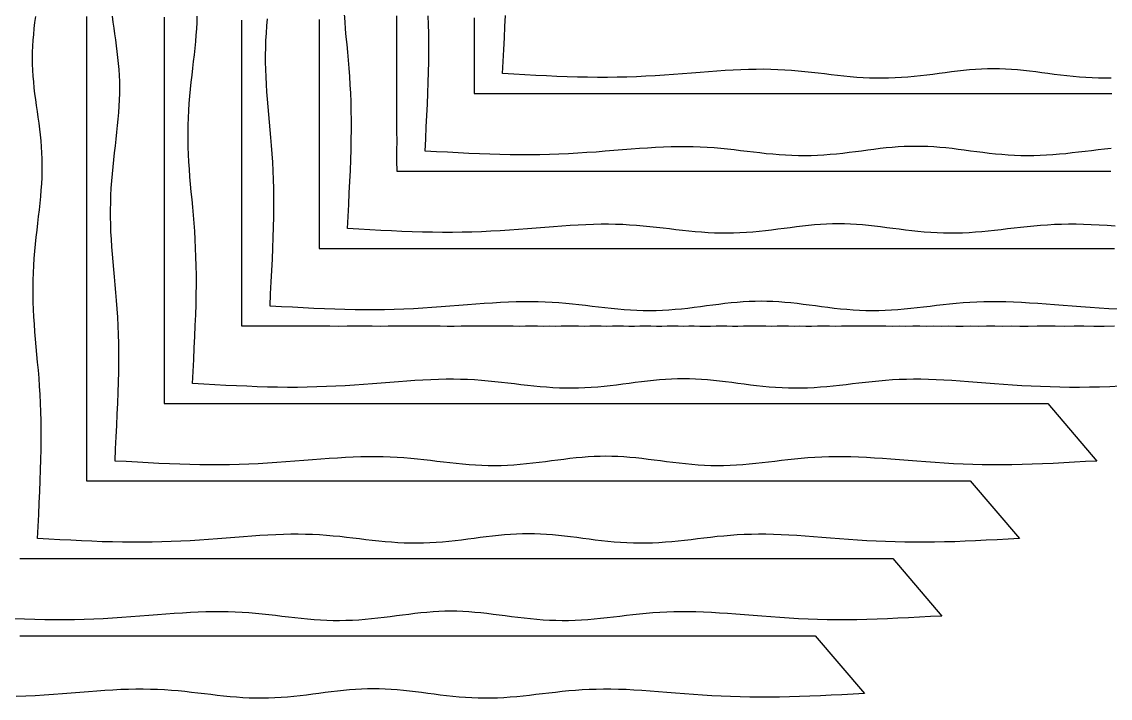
# Model space of a CAD drawing. Header units: metres. Extents: x 28 to 1492, y 12 to 1238.
# Drawn here: x 743.9 to 1165.1, y 282.2 to 544.1 of the extents above; entities that cross this region are included whole.
import ezdxf

# ---------------------------------------------------------------- set-up
doc = ezdxf.new("R2010")
doc.units = ezdxf.units.M

msp = doc.modelspace()

# ---------------------------------------------------------------- linework, layer by layer
for points in [[(1130, 344), (1125.61, 343.78), (1121.33, 343.55), (1117.13, 343.33), (1113.01, 343.13), (1108.95, 342.95), (1104.95, 342.8), (1101.01, 342.68), (1097.11, 342.59), (1093.25, 342.55), (1089.43, 342.55), (1085.65, 342.6), (1081.91, 342.69), (1078.2, 342.82), (1074.54, 342.98), (1070.92, 343.18), (1067.35, 343.41), (1063.83, 343.66), (1060.36, 343.93), (1056.95, 344.2), (1053.59, 344.47), (1050.3, 344.73), (1047.07, 344.97), (1043.91, 345.19), (1040.81, 345.37), (1037.77, 345.51), (1034.8, 345.62), (1031.9, 345.67), (1029.05, 345.68), (1026.26, 345.63), (1023.52, 345.54), (1020.83, 345.4), (1018.18, 345.22), (1015.57, 345), (1012.99, 344.75), (1010.44, 344.47), (1007.92, 344.18), (1005.4, 343.88), (1002.91, 343.58), (1000.42, 343.29), (997.94, 343.02), (995.46, 342.77), (992.98, 342.57), (990.51, 342.4), (988.03, 342.28), (985.55, 342.21), (983.08, 342.19), (980.6, 342.23), (978.13, 342.32), (975.66, 342.46), (973.2, 342.65), (970.75, 342.88), (968.31, 343.14), (965.88, 343.43), (963.46, 343.73), (961.06, 344.05), (958.67, 344.37), (956.3, 344.67), (953.94, 344.96), (951.59, 345.22), (949.26, 345.44), (946.93, 345.62), (944.62, 345.76), (942.3, 345.84), (940, 345.86), (937.7, 345.84), (935.38, 345.76), (933.07, 345.62), (930.74, 345.44), (928.41, 345.22), (926.06, 344.96), (923.7, 344.67), (921.33, 344.37), (918.94, 344.05), (916.54, 343.73), (914.12, 343.43), (911.69, 343.14), (909.25, 342.88), (906.8, 342.65), (904.34, 342.46), (901.87, 342.32), (899.4, 342.23), (896.92, 342.19), (894.45, 342.21), (891.97, 342.28), (889.49, 342.4), (887.02, 342.57), (884.54, 342.77), (882.06, 343.02), (879.58, 343.29), (877.09, 343.58), (874.6, 343.88), (872.08, 344.18), (869.56, 344.47), (867.01, 344.75), (864.43, 345), (861.82, 345.22), (859.17, 345.4), (856.48, 345.54), (853.74, 345.63), (850.95, 345.68), (848.1, 345.67), (845.2, 345.62), (842.23, 345.51), (839.19, 345.37), (836.09, 345.19), (832.93, 344.97), (829.7, 344.73), (826.41, 344.47), (823.05, 344.2), (819.64, 343.93), (816.17, 343.66), (812.65, 343.41), (809.08, 343.18), (805.46, 342.98), (801.8, 342.82), (798.09, 342.69), (794.35, 342.6), (790.57, 342.55), (786.75, 342.55), (782.89, 342.59), (778.99, 342.68), (775.05, 342.8), (771.05, 342.95), (766.99, 343.13), (762.87, 343.33), (758.67, 343.55), (754.39, 343.78), (750.01, 344), (750.24, 348.74), (750.47, 353.35), (750.69, 357.84), (750.9, 362.22), (751.08, 366.47), (751.24, 370.6), (751.36, 374.62), (751.45, 378.52), (751.49, 382.3), (751.49, 385.98), (751.44, 389.56), (751.35, 393.04), (751.22, 396.42), (751.05, 399.73), (750.84, 402.96), (750.61, 406.12), (750.35, 409.22), (750.08, 412.27), (749.81, 415.28), (749.53, 418.24), (749.27, 421.18), (749.02, 424.09), (748.8, 426.98), (748.61, 429.86), (748.46, 432.72), (748.36, 435.57), (748.3, 438.41), (748.3, 441.24), (748.34, 444.06), (748.43, 446.88), (748.58, 449.67), (748.76, 452.46), (748.99, 455.22), (749.25, 457.97), (749.53, 460.69), (749.83, 463.39), (750.14, 466.06), (750.44, 468.7), (750.74, 471.31), (751.02, 473.88), (751.26, 476.42), (751.48, 478.93), (751.65, 481.4), (751.77, 483.85), (751.84, 486.26), (751.86, 488.64), (751.82, 491), (751.73, 493.34), (751.58, 495.66), (751.39, 497.97), (751.16, 500.26), (750.89, 502.54), (750.6, 504.82), (750.28, 507.1), (749.96, 509.37), (749.64, 511.65), (749.32, 513.93), (749.03, 516.21), (748.77, 518.5), (748.54, 520.8), (748.35, 523.09), (748.22, 525.4), (748.13, 527.7), (748.1, 530), (748.13, 532.3), (748.22, 534.6), (748.35, 536.91), (748.54, 539.2), (748.77, 541.5), (749.03, 543.79), (749.32, 546.07)], [(769, 546.12), (769, 544.09), (769, 542.07), (769, 540.05), (769, 538.04), (769, 536.02), (769, 534.01), (769, 532), (769, 530), (769, 528), (769, 525.99), (769, 523.98), (769, 521.96), (769, 519.95), (769, 517.93), (769, 515.91), (769, 513.88), (769, 511.85), (769, 509.81), (769, 507.77), (769, 505.72), (769, 503.67), (769, 501.6), (769.01, 499.53), (769, 497.44), (769, 495.35), (769, 493.24), (769.01, 491.13), (769, 489), (769, 486.86), (769, 484.7), (769, 482.53), (769, 480.35), (769, 478.15), (769, 475.93), (769, 473.69), (769, 471.43), (769, 469.16), (769, 466.86), (769, 464.54), (769, 462.2), (769, 459.83), (769, 457.44), (769, 455.02), (769, 452.58), (769, 450.11), (769, 447.61), (769, 445.07), (769, 442.51), (769, 439.91), (769, 437.27), (769, 434.6), (769, 431.89), (769, 429.14), (769, 426.34), (769, 423.51), (769, 420.62), (769, 417.69), (769, 414.71), (769, 411.68), (769, 408.6), (769, 405.45), (769, 402.25), (769, 398.99), (769, 395.66), (769, 392.26), (769, 388.8), (769, 385.26), (769, 381.64), (769.01, 377.94), (769, 374.15), (769, 370.27), (769.01, 366.31), (773.15, 366.31), (777.2, 366.31), (781.15, 366.31), (785.02, 366.31), (788.8, 366.31), (792.5, 366.31), (796.12, 366.31), (799.67, 366.31), (803.15, 366.31), (806.56, 366.3), (809.9, 366.31), (813.18, 366.31), (816.41, 366.31), (819.57, 366.31), (822.69, 366.3), (825.75, 366.31), (828.76, 366.31), (831.72, 366.31), (834.64, 366.31), (837.51, 366.31), (840.34, 366.31), (843.13, 366.31), (845.89, 366.31), (848.6, 366.3), (851.28, 366.3), (853.93, 366.31), (856.54, 366.31), (859.13, 366.31), (861.68, 366.31), (864.21, 366.31), (866.7, 366.31), (869.17, 366.31), (871.62, 366.31), (874.04, 366.31), (876.44, 366.3), (878.82, 366.31), (881.18, 366.31), (883.51, 366.31), (885.83, 366.3), (888.13, 366.31), (890.42, 366.3), (892.68, 366.31), (894.93, 366.31), (897.17, 366.31), (899.4, 366.31), (901.61, 366.3), (903.8, 366.31), (905.99, 366.31), (908.17, 366.31), (910.33, 366.3), (912.49, 366.31), (914.64, 366.31), (916.78, 366.31), (918.91, 366.3), (921.04, 366.3), (923.16, 366.31), (925.28, 366.31), (927.39, 366.31), (929.5, 366.3), (931.6, 366.3), (933.71, 366.31), (935.81, 366.31), (937.91, 366.31), (940, 366.3), (942.09, 366.31), (944.19, 366.31), (946.29, 366.3), (948.4, 366.3), (950.5, 366.3), (952.61, 366.31), (954.72, 366.31), (956.84, 366.31), (958.96, 366.3), (961.09, 366.3), (963.22, 366.31), (965.36, 366.31), (967.51, 366.31), (969.67, 366.31), (971.83, 366.31), (974.01, 366.3), (976.2, 366.31), (978.39, 366.31), (980.6, 366.31), (982.83, 366.3), (985.07, 366.31), (987.32, 366.3), (989.58, 366.3), (991.87, 366.31), (994.17, 366.31), (996.49, 366.31), (998.82, 366.3), (1001.18, 366.31), (1003.56, 366.31), (1005.96, 366.31), (1008.38, 366.31), (1010.83, 366.31), (1013.3, 366.31), (1015.79, 366.31), (1018.32, 366.31), (1020.87, 366.3), (1023.46, 366.31), (1026.07, 366.3), (1028.72, 366.31), (1031.4, 366.31), (1034.11, 366.3), (1036.87, 366.31), (1039.66, 366.3), (1042.49, 366.31), (1045.36, 366.3), (1048.28, 366.3), (1051.24, 366.31), (1054.25, 366.3), (1057.31, 366.31), (1060.43, 366.31), (1063.59, 366.3), (1066.82, 366.31), (1070.1, 366.3), (1073.44, 366.3), (1076.85, 366.31), (1080.33, 366.31), (1083.88, 366.31), (1087.5, 366.3), (1091.2, 366.31), (1094.98, 366.31), (1098.85, 366.3), (1102.8, 366.3), (1106.85, 366.31), (1111, 366.3), (1130, 344)], [(1160, 374), (1155.61, 373.78), (1151.33, 373.55), (1147.13, 373.33), (1143.01, 373.13), (1138.95, 372.95), (1134.95, 372.8), (1131.01, 372.68), (1127.11, 372.59), (1123.25, 372.55), (1119.43, 372.55), (1115.65, 372.6), (1111.91, 372.69), (1108.2, 372.82), (1104.54, 372.98), (1100.92, 373.18), (1097.35, 373.41), (1093.83, 373.66), (1090.36, 373.93), (1086.95, 374.2), (1083.59, 374.47), (1080.3, 374.73), (1077.07, 374.97), (1073.91, 375.19), (1070.81, 375.37), (1067.77, 375.51), (1064.8, 375.62), (1061.9, 375.67), (1059.05, 375.68), (1056.26, 375.63), (1053.52, 375.54), (1050.83, 375.4), (1048.18, 375.22), (1045.57, 375), (1042.99, 374.75), (1040.44, 374.47), (1037.92, 374.18), (1035.4, 373.88), (1032.91, 373.58), (1030.42, 373.29), (1027.94, 373.02), (1025.46, 372.77), (1022.98, 372.57), (1020.51, 372.4), (1018.03, 372.28), (1015.55, 372.21), (1013.08, 372.19), (1010.6, 372.23), (1008.13, 372.32), (1005.66, 372.46), (1003.2, 372.65), (1000.75, 372.88), (998.31, 373.14), (995.88, 373.43), (993.46, 373.73), (991.06, 374.05), (988.67, 374.37), (986.3, 374.67), (983.94, 374.96), (981.59, 375.22), (979.26, 375.44), (976.93, 375.62), (974.62, 375.76), (972.3, 375.84), (970, 375.86), (967.7, 375.84), (965.38, 375.76), (963.07, 375.62), (960.74, 375.44), (958.41, 375.22), (956.06, 374.96), (953.7, 374.67), (951.33, 374.37), (948.94, 374.05), (946.54, 373.73), (944.12, 373.43), (941.69, 373.14), (939.25, 372.88), (936.8, 372.65), (934.34, 372.46), (931.87, 372.32), (929.4, 372.23), (926.92, 372.19), (924.45, 372.21), (921.97, 372.28), (919.49, 372.4), (917.02, 372.57), (914.54, 372.77), (912.06, 373.02), (909.58, 373.29), (907.09, 373.58), (904.6, 373.88), (902.08, 374.18), (899.56, 374.47), (897.01, 374.75), (894.43, 375), (891.82, 375.22), (889.17, 375.4), (886.48, 375.54), (883.74, 375.63), (880.95, 375.68), (878.1, 375.67), (875.2, 375.62), (872.23, 375.51), (869.19, 375.37), (866.09, 375.19), (862.93, 374.97), (859.7, 374.73), (856.41, 374.47), (853.05, 374.2), (849.64, 373.93), (846.17, 373.66), (842.65, 373.41), (839.08, 373.18), (835.46, 372.98), (831.8, 372.82), (828.09, 372.69), (824.35, 372.6), (820.57, 372.55), (816.75, 372.55), (812.89, 372.59), (808.99, 372.68), (805.05, 372.8), (801.05, 372.95), (796.99, 373.13), (792.87, 373.33), (788.67, 373.55), (784.39, 373.78), (780.01, 374), (780.24, 378.74), (780.47, 383.35), (780.69, 387.84), (780.9, 392.22), (781.08, 396.47), (781.24, 400.6), (781.36, 404.62), (781.45, 408.52), (781.49, 412.3), (781.49, 415.98), (781.44, 419.56), (781.35, 423.04), (781.22, 426.42), (781.05, 429.73), (780.84, 432.96), (780.61, 436.12), (780.35, 439.22), (780.08, 442.27), (779.81, 445.28), (779.53, 448.24), (779.27, 451.18), (779.02, 454.09), (778.8, 456.98), (778.61, 459.86), (778.46, 462.72), (778.36, 465.57), (778.3, 468.41), (778.3, 471.24), (778.34, 474.06), (778.43, 476.88), (778.58, 479.67), (778.76, 482.46), (778.99, 485.22), (779.25, 487.97), (779.53, 490.69), (779.83, 493.39), (780.14, 496.06), (780.44, 498.7), (780.74, 501.31), (781.02, 503.88), (781.26, 506.42), (781.48, 508.93), (781.65, 511.4), (781.77, 513.85), (781.84, 516.26), (781.86, 518.64), (781.82, 521), (781.73, 523.34), (781.58, 525.66), (781.39, 527.97), (781.16, 530.26), (780.89, 532.54), (780.6, 534.82), (780.28, 537.1), (779.96, 539.37), (779.64, 541.65), (779.32, 543.93), (779.03, 546.21)], [(799, 545.91), (799, 543.88), (799, 541.85), (799, 539.81), (799, 537.77), (799, 535.72), (799, 533.67), (799, 531.6), (799.01, 529.53), (799, 527.44), (799, 525.35), (799, 523.24), (799.01, 521.13), (799, 519), (799, 516.86), (799, 514.7), (799, 512.53), (799, 510.35), (799, 508.15), (799, 505.93), (799, 503.69), (799, 501.43), (799, 499.16), (799, 496.86), (799, 494.54), (799, 492.2), (799, 489.83), (799, 487.44), (799, 485.02), (799, 482.58), (799, 480.11), (799, 477.61), (799, 475.07), (799, 472.51), (799, 469.91), (799, 467.27), (799, 464.6), (799, 461.89), (799, 459.14), (799, 456.34), (799, 453.51), (799, 450.62), (799, 447.69), (799, 444.71), (799, 441.68), (799, 438.6), (799, 435.45), (799, 432.25), (799, 428.99), (799, 425.66), (799, 422.26), (799, 418.8), (799, 415.26), (799, 411.64), (799.01, 407.94), (799, 404.15), (799, 400.27), (799.01, 396.31), (803.15, 396.31), (807.2, 396.31), (811.15, 396.31), (815.02, 396.31), (818.8, 396.31), (822.5, 396.31), (826.12, 396.31), (829.67, 396.31), (833.15, 396.31), (836.56, 396.3), (839.9, 396.31), (843.18, 396.31), (846.41, 396.31), (849.57, 396.31), (852.69, 396.3), (855.75, 396.31), (858.76, 396.31), (861.72, 396.31), (864.64, 396.31), (867.51, 396.31), (870.34, 396.31), (873.13, 396.31), (875.89, 396.31), (878.6, 396.3), (881.28, 396.3), (883.93, 396.31), (886.54, 396.31), (889.13, 396.31), (891.68, 396.31), (894.21, 396.31), (896.7, 396.31), (899.17, 396.31), (901.62, 396.31), (904.04, 396.31), (906.44, 396.3), (908.82, 396.31), (911.18, 396.31), (913.51, 396.31), (915.83, 396.3), (918.13, 396.31), (920.42, 396.3), (922.68, 396.31), (924.93, 396.31), (927.17, 396.31), (929.4, 396.31), (931.61, 396.3), (933.8, 396.31), (935.99, 396.31), (938.17, 396.31), (940.33, 396.3), (942.49, 396.31), (944.64, 396.31), (946.78, 396.31), (948.91, 396.3), (951.04, 396.3), (953.16, 396.31), (955.28, 396.31), (957.39, 396.31), (959.5, 396.3), (961.6, 396.3), (963.71, 396.31), (965.81, 396.31), (967.91, 396.31), (970, 396.3), (972.09, 396.31), (974.19, 396.31), (976.29, 396.3), (978.4, 396.3), (980.5, 396.3), (982.61, 396.31), (984.72, 396.31), (986.84, 396.31), (988.96, 396.3), (991.09, 396.3), (993.22, 396.31), (995.36, 396.31), (997.51, 396.31), (999.67, 396.31), (1001.83, 396.31), (1004.01, 396.3), (1006.2, 396.31), (1008.39, 396.31), (1010.6, 396.31), (1012.83, 396.3), (1015.07, 396.31), (1017.32, 396.3), (1019.58, 396.3), (1021.87, 396.31), (1024.17, 396.31), (1026.49, 396.31), (1028.82, 396.3), (1031.18, 396.31), (1033.56, 396.31), (1035.96, 396.31), (1038.38, 396.31), (1040.83, 396.31), (1043.3, 396.31), (1045.79, 396.31), (1048.32, 396.31), (1050.87, 396.3), (1053.46, 396.31), (1056.07, 396.3), (1058.72, 396.31), (1061.4, 396.31), (1064.11, 396.3), (1066.87, 396.31), (1069.66, 396.3), (1072.49, 396.31), (1075.36, 396.3), (1078.28, 396.3), (1081.24, 396.31), (1084.25, 396.3), (1087.31, 396.31), (1090.43, 396.31), (1093.59, 396.3), (1096.82, 396.31), (1100.1, 396.3), (1103.44, 396.3), (1106.85, 396.31), (1110.33, 396.31), (1113.88, 396.31), (1117.5, 396.3), (1121.2, 396.31), (1124.98, 396.31), (1128.85, 396.3), (1132.8, 396.3), (1136.85, 396.31), (1141, 396.3), (1160, 374)], [(1168.95, 402.95), (1164.95, 402.8), (1161.01, 402.68), (1157.11, 402.59), (1153.25, 402.55), (1149.43, 402.55), (1145.65, 402.6), (1141.91, 402.69), (1138.2, 402.82), (1134.54, 402.98), (1130.92, 403.18), (1127.35, 403.41), (1123.83, 403.66), (1120.36, 403.93), (1116.95, 404.2), (1113.59, 404.47), (1110.3, 404.73), (1107.07, 404.97), (1103.91, 405.19), (1100.81, 405.37), (1097.77, 405.51), (1094.8, 405.62), (1091.9, 405.67), (1089.05, 405.68), (1086.26, 405.63), (1083.52, 405.54), (1080.83, 405.4), (1078.18, 405.22), (1075.57, 405), (1072.99, 404.75), (1070.44, 404.47), (1067.92, 404.18), (1065.4, 403.88), (1062.91, 403.58), (1060.42, 403.29), (1057.94, 403.02), (1055.46, 402.77), (1052.98, 402.57), (1050.51, 402.4), (1048.03, 402.28), (1045.55, 402.21), (1043.08, 402.19), (1040.6, 402.23), (1038.13, 402.32), (1035.66, 402.46), (1033.2, 402.65), (1030.75, 402.88), (1028.31, 403.14), (1025.88, 403.43), (1023.46, 403.73), (1021.06, 404.05), (1018.67, 404.37), (1016.3, 404.67), (1013.94, 404.96), (1011.59, 405.22), (1009.26, 405.44), (1006.93, 405.62), (1004.62, 405.76), (1002.3, 405.84), (1000, 405.86), (997.7, 405.84), (995.38, 405.76), (993.07, 405.62), (990.74, 405.44), (988.41, 405.22), (986.06, 404.96), (983.7, 404.67), (981.33, 404.37), (978.94, 404.05), (976.54, 403.73), (974.12, 403.43), (971.69, 403.14), (969.25, 402.88), (966.8, 402.65), (964.34, 402.46), (961.87, 402.32), (959.4, 402.23), (956.92, 402.19), (954.45, 402.21), (951.97, 402.28), (949.49, 402.4), (947.02, 402.57), (944.54, 402.77), (942.06, 403.02), (939.58, 403.29), (937.09, 403.58), (934.6, 403.88), (932.08, 404.18), (929.56, 404.47), (927.01, 404.75), (924.43, 405), (921.82, 405.22), (919.17, 405.4), (916.48, 405.54), (913.74, 405.63), (910.95, 405.68), (908.1, 405.67), (905.2, 405.62), (902.23, 405.51), (899.19, 405.37), (896.09, 405.19), (892.93, 404.97), (889.7, 404.73), (886.41, 404.47), (883.05, 404.2), (879.64, 403.93), (876.17, 403.66), (872.65, 403.41), (869.08, 403.18), (865.46, 402.98), (861.8, 402.82), (858.09, 402.69), (854.35, 402.6), (850.57, 402.55), (846.75, 402.55), (842.89, 402.59), (838.99, 402.68), (835.05, 402.8), (831.05, 402.95), (826.99, 403.13), (822.87, 403.33), (818.67, 403.55), (814.39, 403.78), (810.01, 404), (810.24, 408.74), (810.47, 413.35), (810.69, 417.84), (810.9, 422.22), (811.08, 426.47), (811.24, 430.6), (811.36, 434.62), (811.45, 438.52), (811.49, 442.3), (811.49, 445.98), (811.44, 449.56), (811.35, 453.04), (811.22, 456.42), (811.05, 459.73), (810.84, 462.96), (810.61, 466.12), (810.35, 469.22), (810.08, 472.27), (809.81, 475.28), (809.53, 478.24), (809.27, 481.18), (809.02, 484.09), (808.8, 486.98), (808.61, 489.86), (808.46, 492.72), (808.36, 495.57), (808.3, 498.41), (808.3, 501.24), (808.34, 504.06), (808.43, 506.88), (808.58, 509.67), (808.76, 512.46), (808.99, 515.22), (809.25, 517.97), (809.53, 520.69), (809.83, 523.39), (810.14, 526.06), (810.44, 528.7), (810.74, 531.31), (811.02, 533.88), (811.26, 536.42), (811.48, 538.93), (811.65, 541.4), (811.77, 543.85), (811.84, 546.26)], [(829, 544.7), (829, 542.53), (829, 540.35), (829, 538.15), (829, 535.93), (829, 533.69), (829, 531.43), (829, 529.16), (829, 526.86), (829, 524.54), (829, 522.2), (829, 519.83), (829, 517.44), (829, 515.02), (829, 512.58), (829, 510.11), (829, 507.61), (829, 505.07), (829, 502.51), (829, 499.91), (829, 497.27), (829, 494.6), (829, 491.89), (829, 489.14), (829, 486.34), (829, 483.51), (829, 480.62), (829, 477.69), (829, 474.71), (829, 471.68), (829, 468.6), (829, 465.45), (829, 462.25), (829, 458.99), (829, 455.66), (829, 452.26), (829, 448.8), (829, 445.26), (829, 441.64), (829.01, 437.94), (829, 434.15), (829, 430.27), (829.01, 426.31), (833.15, 426.31), (837.2, 426.31), (841.15, 426.31), (845.02, 426.31), (848.8, 426.31), (852.5, 426.31), (856.12, 426.31), (859.67, 426.31), (863.15, 426.31), (866.56, 426.3), (869.9, 426.31), (873.18, 426.31), (876.41, 426.31), (879.57, 426.31), (882.69, 426.3), (885.75, 426.31), (888.76, 426.31), (891.72, 426.31), (894.64, 426.31), (897.51, 426.31), (900.34, 426.31), (903.13, 426.31), (905.89, 426.31), (908.6, 426.3), (911.28, 426.3), (913.93, 426.31), (916.54, 426.31), (919.13, 426.31), (921.68, 426.31), (924.21, 426.31), (926.7, 426.31), (929.17, 426.31), (931.62, 426.31), (934.04, 426.31), (936.44, 426.3), (938.82, 426.31), (941.18, 426.31), (943.51, 426.31), (945.83, 426.3), (948.13, 426.31), (950.42, 426.3), (952.68, 426.31), (954.93, 426.31), (957.17, 426.31), (959.4, 426.31), (961.61, 426.3), (963.8, 426.31), (965.99, 426.31), (968.17, 426.31), (970.33, 426.3), (972.49, 426.31), (974.64, 426.31), (976.78, 426.31), (978.91, 426.3), (981.04, 426.3), (983.16, 426.31), (985.28, 426.31), (987.39, 426.31), (989.5, 426.3), (991.6, 426.3), (993.71, 426.31), (995.81, 426.31), (997.91, 426.31), (1000, 426.3), (1002.09, 426.31), (1004.19, 426.31), (1006.29, 426.3), (1008.4, 426.3), (1010.5, 426.3), (1012.61, 426.31), (1014.72, 426.31), (1016.84, 426.31), (1018.96, 426.3), (1021.09, 426.3), (1023.22, 426.31), (1025.36, 426.31), (1027.51, 426.31), (1029.67, 426.31), (1031.83, 426.31), (1034.01, 426.3), (1036.2, 426.31), (1038.39, 426.31), (1040.6, 426.31), (1042.83, 426.3), (1045.07, 426.31), (1047.32, 426.3), (1049.58, 426.3), (1051.87, 426.31), (1054.17, 426.31), (1056.49, 426.31), (1058.82, 426.3), (1061.18, 426.31), (1063.56, 426.31), (1065.96, 426.31), (1068.38, 426.31), (1070.83, 426.31), (1073.3, 426.31), (1075.79, 426.31), (1078.32, 426.31), (1080.87, 426.3), (1083.46, 426.31), (1086.07, 426.3), (1088.72, 426.31), (1091.4, 426.31), (1094.11, 426.3), (1096.87, 426.31), (1099.66, 426.3), (1102.49, 426.31), (1105.36, 426.3), (1108.28, 426.3), (1111.24, 426.31), (1114.25, 426.3), (1117.31, 426.31), (1120.43, 426.31), (1123.59, 426.3), (1126.82, 426.31), (1130.1, 426.3), (1133.44, 426.3), (1136.85, 426.31), (1140.33, 426.31), (1143.88, 426.31), (1147.5, 426.3), (1151.2, 426.31), (1154.98, 426.31), (1158.85, 426.3), (1162.8, 426.3), (1166.85, 426.31)], [(1168.2, 432.82), (1164.54, 432.98), (1160.92, 433.18), (1157.35, 433.41), (1153.83, 433.66), (1150.36, 433.93), (1146.95, 434.2), (1143.59, 434.47), (1140.3, 434.73), (1137.07, 434.97), (1133.91, 435.19), (1130.81, 435.37), (1127.77, 435.51), (1124.8, 435.62), (1121.9, 435.67), (1119.05, 435.68), (1116.26, 435.63), (1113.52, 435.54), (1110.83, 435.4), (1108.18, 435.22), (1105.57, 435), (1102.99, 434.75), (1100.44, 434.47), (1097.92, 434.18), (1095.4, 433.88), (1092.91, 433.58), (1090.42, 433.29), (1087.94, 433.02), (1085.46, 432.77), (1082.98, 432.57), (1080.51, 432.4), (1078.03, 432.28), (1075.55, 432.21), (1073.08, 432.19), (1070.6, 432.23), (1068.13, 432.32), (1065.66, 432.46), (1063.2, 432.65), (1060.75, 432.88), (1058.31, 433.14), (1055.88, 433.43), (1053.46, 433.73), (1051.06, 434.05), (1048.67, 434.37), (1046.3, 434.67), (1043.94, 434.96), (1041.59, 435.22), (1039.26, 435.44), (1036.93, 435.62), (1034.62, 435.76), (1032.3, 435.84), (1030, 435.86), (1027.7, 435.84), (1025.38, 435.76), (1023.07, 435.62), (1020.74, 435.44), (1018.41, 435.22), (1016.06, 434.96), (1013.7, 434.67), (1011.33, 434.37), (1008.94, 434.05), (1006.54, 433.73), (1004.12, 433.43), (1001.69, 433.14), (999.25, 432.88), (996.8, 432.65), (994.34, 432.46), (991.87, 432.32), (989.4, 432.23), (986.92, 432.19), (984.45, 432.21), (981.97, 432.28), (979.49, 432.4), (977.02, 432.57), (974.54, 432.77), (972.06, 433.02), (969.58, 433.29), (967.09, 433.58), (964.6, 433.88), (962.08, 434.18), (959.56, 434.47), (957.01, 434.75), (954.43, 435), (951.82, 435.22), (949.17, 435.4), (946.48, 435.54), (943.74, 435.63), (940.95, 435.68), (938.1, 435.67), (935.2, 435.62), (932.23, 435.51), (929.19, 435.37), (926.09, 435.19), (922.93, 434.97), (919.7, 434.73), (916.41, 434.47), (913.05, 434.2), (909.64, 433.93), (906.17, 433.66), (902.65, 433.41), (899.08, 433.18), (895.46, 432.98), (891.8, 432.82), (888.09, 432.69), (884.35, 432.6), (880.57, 432.55), (876.75, 432.55), (872.89, 432.59), (868.99, 432.68), (865.05, 432.8), (861.05, 432.95), (856.99, 433.13), (852.87, 433.33), (848.67, 433.55), (844.39, 433.78), (840.01, 434), (840.24, 438.74), (840.47, 443.35), (840.69, 447.84), (840.9, 452.22), (841.08, 456.47), (841.24, 460.6), (841.36, 464.62), (841.45, 468.52), (841.49, 472.3), (841.49, 475.98), (841.44, 479.56), (841.35, 483.04), (841.22, 486.42), (841.05, 489.73), (840.84, 492.96), (840.61, 496.12), (840.35, 499.22), (840.08, 502.27), (839.81, 505.28), (839.53, 508.24), (839.27, 511.18), (839.02, 514.09), (838.8, 516.98), (838.61, 519.86), (838.46, 522.72), (838.36, 525.57), (838.3, 528.41), (838.3, 531.24), (838.34, 534.06), (838.43, 536.88), (838.58, 539.67), (838.76, 542.46), (838.99, 545.22)], [(859, 545.02), (859, 542.58), (859, 540.11), (859, 537.61), (859, 535.07), (859, 532.51), (859, 529.91), (859, 527.27), (859, 524.6), (859, 521.89), (859, 519.14), (859, 516.34), (859, 513.51), (859, 510.62), (859, 507.69), (859, 504.71), (859, 501.68), (859, 498.6), (859, 495.45), (859, 492.25), (859, 488.99), (859, 485.66), (859, 482.26), (859, 478.8), (859, 475.26), (859, 471.64), (859.01, 467.94), (859, 464.15), (859, 460.27), (859.01, 456.31), (863.15, 456.31), (867.2, 456.31), (871.15, 456.31), (875.02, 456.31), (878.8, 456.31), (882.5, 456.31), (886.12, 456.31), (889.67, 456.31), (893.15, 456.31), (896.56, 456.3), (899.9, 456.31), (903.18, 456.31), (906.41, 456.31), (909.57, 456.31), (912.69, 456.3), (915.75, 456.31), (918.76, 456.31), (921.72, 456.31), (924.64, 456.31), (927.51, 456.31), (930.34, 456.31), (933.13, 456.31), (935.89, 456.31), (938.6, 456.3), (941.28, 456.3), (943.93, 456.31), (946.54, 456.31), (949.13, 456.31), (951.68, 456.31), (954.21, 456.31), (956.7, 456.31), (959.17, 456.31), (961.62, 456.31), (964.04, 456.31), (966.44, 456.3), (968.82, 456.31), (971.18, 456.31), (973.51, 456.31), (975.83, 456.3), (978.13, 456.31), (980.42, 456.3), (982.68, 456.31), (984.93, 456.31), (987.17, 456.31), (989.4, 456.31), (991.61, 456.3), (993.8, 456.31), (995.99, 456.31), (998.17, 456.31), (1000.33, 456.3), (1002.49, 456.31), (1004.64, 456.31), (1006.78, 456.31), (1008.91, 456.3), (1011.04, 456.3), (1013.16, 456.31), (1015.28, 456.31), (1017.39, 456.31), (1019.5, 456.3), (1021.6, 456.3), (1023.71, 456.31), (1025.81, 456.31), (1027.91, 456.31), (1030, 456.3), (1032.09, 456.31), (1034.19, 456.31), (1036.29, 456.3), (1038.4, 456.3), (1040.5, 456.3), (1042.61, 456.31), (1044.72, 456.31), (1046.84, 456.31), (1048.96, 456.3), (1051.09, 456.3), (1053.22, 456.31), (1055.36, 456.31), (1057.51, 456.31), (1059.67, 456.31), (1061.83, 456.31), (1064.01, 456.3), (1066.2, 456.31), (1068.39, 456.31), (1070.6, 456.31), (1072.83, 456.3), (1075.07, 456.31), (1077.32, 456.3), (1079.58, 456.3), (1081.87, 456.31), (1084.17, 456.31), (1086.49, 456.31), (1088.82, 456.3), (1091.18, 456.31), (1093.56, 456.31), (1095.96, 456.31), (1098.38, 456.31), (1100.83, 456.31), (1103.3, 456.31), (1105.79, 456.31), (1108.32, 456.31), (1110.87, 456.3), (1113.46, 456.31), (1116.07, 456.3), (1118.72, 456.31), (1121.4, 456.31), (1124.11, 456.3), (1126.87, 456.31), (1129.66, 456.3), (1132.49, 456.31), (1135.36, 456.3), (1138.28, 456.3), (1141.24, 456.31), (1144.25, 456.3), (1147.31, 456.31), (1150.43, 456.31), (1153.59, 456.3), (1156.82, 456.31), (1160.1, 456.3), (1163.44, 456.3), (1166.85, 456.31)], [(1167.07, 464.97), (1163.91, 465.19), (1160.81, 465.37), (1157.77, 465.51), (1154.8, 465.62), (1151.9, 465.67), (1149.05, 465.68), (1146.26, 465.63), (1143.52, 465.54), (1140.83, 465.4), (1138.18, 465.22), (1135.57, 465), (1132.99, 464.75), (1130.44, 464.47), (1127.92, 464.18), (1125.4, 463.88), (1122.91, 463.58), (1120.42, 463.29), (1117.94, 463.02), (1115.46, 462.77), (1112.98, 462.57), (1110.51, 462.4), (1108.03, 462.28), (1105.55, 462.21), (1103.08, 462.19), (1100.6, 462.23), (1098.13, 462.32), (1095.66, 462.46), (1093.2, 462.65), (1090.75, 462.88), (1088.31, 463.14), (1085.88, 463.43), (1083.46, 463.73), (1081.06, 464.05), (1078.67, 464.37), (1076.3, 464.67), (1073.94, 464.96), (1071.59, 465.22), (1069.26, 465.44), (1066.93, 465.62), (1064.62, 465.76), (1062.3, 465.84), (1060, 465.86), (1057.7, 465.84), (1055.38, 465.76), (1053.07, 465.62), (1050.74, 465.44), (1048.41, 465.22), (1046.06, 464.96), (1043.7, 464.67), (1041.33, 464.37), (1038.94, 464.05), (1036.54, 463.73), (1034.12, 463.43), (1031.69, 463.14), (1029.25, 462.88), (1026.8, 462.65), (1024.34, 462.46), (1021.87, 462.32), (1019.4, 462.23), (1016.92, 462.19), (1014.45, 462.21), (1011.97, 462.28), (1009.49, 462.4), (1007.02, 462.57), (1004.54, 462.77), (1002.06, 463.02), (999.58, 463.29), (997.09, 463.58), (994.6, 463.88), (992.08, 464.18), (989.56, 464.47), (987.01, 464.75), (984.43, 465), (981.82, 465.22), (979.17, 465.4), (976.48, 465.54), (973.74, 465.63), (970.95, 465.68), (968.1, 465.67), (965.2, 465.62), (962.23, 465.51), (959.19, 465.37), (956.09, 465.19), (952.93, 464.97), (949.7, 464.73), (946.41, 464.47), (943.05, 464.2), (939.64, 463.93), (936.17, 463.66), (932.65, 463.41), (929.08, 463.18), (925.46, 462.98), (921.8, 462.82), (918.09, 462.69), (914.35, 462.6), (910.57, 462.55), (906.75, 462.55), (902.89, 462.59), (898.99, 462.68), (895.05, 462.8), (891.05, 462.95), (886.99, 463.13), (882.87, 463.33), (878.67, 463.55), (874.39, 463.78), (870.01, 464), (870.24, 468.74), (870.47, 473.35), (870.69, 477.84), (870.9, 482.22), (871.08, 486.47), (871.24, 490.6), (871.36, 494.62), (871.45, 498.52), (871.49, 502.3), (871.49, 505.98), (871.44, 509.56), (871.35, 513.04), (871.22, 516.42), (871.05, 519.73), (870.84, 522.96), (870.61, 526.12), (870.35, 529.22), (870.08, 532.27), (869.81, 535.28), (869.53, 538.24), (869.27, 541.18), (869.02, 544.09), (868.8, 546.98)], [(889, 546.34), (889, 543.51), (889, 540.62), (889, 537.69), (889, 534.71), (889, 531.68), (889, 528.6), (889, 525.45), (889, 522.25), (889, 518.99), (889, 515.66), (889, 512.26), (889, 508.8), (889, 505.26), (889, 501.64), (889.01, 497.94), (889, 494.15), (889, 490.27), (889.01, 486.31), (893.15, 486.31), (897.2, 486.31), (901.15, 486.31), (905.02, 486.31), (908.8, 486.31), (912.5, 486.31), (916.12, 486.31), (919.67, 486.31), (923.15, 486.31), (926.56, 486.3), (929.9, 486.31), (933.18, 486.31), (936.41, 486.31), (939.57, 486.31), (942.69, 486.3), (945.75, 486.31), (948.76, 486.31), (951.72, 486.31), (954.64, 486.31), (957.51, 486.31), (960.34, 486.31), (963.13, 486.31), (965.89, 486.31), (968.6, 486.3), (971.28, 486.3), (973.93, 486.31), (976.54, 486.31), (979.13, 486.31), (981.68, 486.31), (984.21, 486.31), (986.7, 486.31), (989.17, 486.31), (991.62, 486.31), (994.04, 486.31), (996.44, 486.3), (998.82, 486.31), (1001.18, 486.31), (1003.51, 486.31), (1005.83, 486.3), (1008.13, 486.31), (1010.42, 486.3), (1012.68, 486.31), (1014.93, 486.31), (1017.17, 486.31), (1019.4, 486.31), (1021.61, 486.3), (1023.8, 486.31), (1025.99, 486.31), (1028.17, 486.31), (1030.33, 486.3), (1032.49, 486.31), (1034.64, 486.31), (1036.78, 486.31), (1038.91, 486.3), (1041.04, 486.3), (1043.16, 486.31), (1045.28, 486.31), (1047.39, 486.31), (1049.5, 486.3), (1051.6, 486.3), (1053.71, 486.31), (1055.81, 486.31), (1057.91, 486.31), (1060, 486.3), (1062.09, 486.31), (1064.19, 486.31), (1066.29, 486.3), (1068.4, 486.3), (1070.5, 486.3), (1072.61, 486.31), (1074.72, 486.31), (1076.84, 486.31), (1078.96, 486.3), (1081.09, 486.3), (1083.22, 486.31), (1085.36, 486.31), (1087.51, 486.31), (1089.67, 486.31), (1091.83, 486.31), (1094.01, 486.3), (1096.2, 486.31), (1098.39, 486.31), (1100.6, 486.31), (1102.83, 486.3), (1105.07, 486.31), (1107.32, 486.3), (1109.58, 486.3), (1111.87, 486.31), (1114.17, 486.31), (1116.49, 486.31), (1118.82, 486.3), (1121.18, 486.31), (1123.56, 486.31), (1125.96, 486.31), (1128.38, 486.31), (1130.83, 486.31), (1133.3, 486.31), (1135.79, 486.31), (1138.32, 486.31), (1140.87, 486.3), (1143.46, 486.31), (1146.07, 486.3), (1148.72, 486.31), (1151.4, 486.31), (1154.11, 486.3), (1156.87, 486.31), (1159.66, 486.3), (1162.49, 486.31), (1165.36, 486.3)], [(1165.57, 495), (1162.99, 494.75), (1160.44, 494.47), (1157.92, 494.18), (1155.4, 493.88), (1152.91, 493.58), (1150.42, 493.29), (1147.94, 493.02), (1145.46, 492.77), (1142.98, 492.57), (1140.51, 492.4), (1138.03, 492.28), (1135.55, 492.21), (1133.08, 492.19), (1130.6, 492.23), (1128.13, 492.32), (1125.66, 492.46), (1123.2, 492.65), (1120.75, 492.88), (1118.31, 493.14), (1115.88, 493.43), (1113.46, 493.73), (1111.06, 494.05), (1108.67, 494.37), (1106.3, 494.67), (1103.94, 494.96), (1101.59, 495.22), (1099.26, 495.44), (1096.93, 495.62), (1094.62, 495.76), (1092.3, 495.84), (1090, 495.86), (1087.7, 495.84), (1085.38, 495.76), (1083.07, 495.62), (1080.74, 495.44), (1078.41, 495.22), (1076.06, 494.96), (1073.7, 494.67), (1071.33, 494.37), (1068.94, 494.05), (1066.54, 493.73), (1064.12, 493.43), (1061.69, 493.14), (1059.25, 492.88), (1056.8, 492.65), (1054.34, 492.46), (1051.87, 492.32), (1049.4, 492.23), (1046.92, 492.19), (1044.45, 492.21), (1041.97, 492.28), (1039.49, 492.4), (1037.02, 492.57), (1034.54, 492.77), (1032.06, 493.02), (1029.58, 493.29), (1027.09, 493.58), (1024.6, 493.88), (1022.08, 494.18), (1019.56, 494.47), (1017.01, 494.75), (1014.43, 495), (1011.82, 495.22), (1009.17, 495.4), (1006.48, 495.54), (1003.74, 495.63), (1000.95, 495.68), (998.1, 495.67), (995.2, 495.62), (992.23, 495.51), (989.19, 495.37), (986.09, 495.19), (982.93, 494.97), (979.7, 494.73), (976.41, 494.47), (973.05, 494.2), (969.64, 493.93), (966.17, 493.66), (962.65, 493.41), (959.08, 493.18), (955.46, 492.98), (951.8, 492.82), (948.09, 492.69), (944.35, 492.6), (940.57, 492.55), (936.75, 492.55), (932.89, 492.59), (928.99, 492.68), (925.05, 492.8), (921.05, 492.95), (916.99, 493.13), (912.87, 493.33), (908.67, 493.55), (904.39, 493.78), (900.01, 494), (900.24, 498.74), (900.47, 503.35), (900.69, 507.84), (900.9, 512.22), (901.08, 516.47), (901.24, 520.6), (901.36, 524.62), (901.45, 528.52), (901.49, 532.3), (901.49, 535.98), (901.44, 539.56), (901.35, 543.04), (901.22, 546.42)], [(919, 545.66), (919, 542.26), (919, 538.8), (919, 535.26), (919, 531.64), (919.01, 527.94), (919, 524.15), (919, 520.27), (919.01, 516.31), (923.15, 516.31), (927.2, 516.31), (931.15, 516.31), (935.02, 516.31), (938.8, 516.31), (942.5, 516.31), (946.12, 516.31), (949.67, 516.31), (953.15, 516.31), (956.56, 516.3), (959.9, 516.31), (963.18, 516.31), (966.41, 516.31), (969.57, 516.31), (972.69, 516.3), (975.75, 516.31), (978.76, 516.31), (981.72, 516.31), (984.64, 516.31), (987.51, 516.31), (990.34, 516.31), (993.13, 516.31), (995.89, 516.31), (998.6, 516.3), (1001.28, 516.3), (1003.93, 516.31), (1006.54, 516.31), (1009.13, 516.31), (1011.68, 516.31), (1014.21, 516.31), (1016.7, 516.31), (1019.17, 516.31), (1021.62, 516.31), (1024.04, 516.31), (1026.44, 516.3), (1028.82, 516.31), (1031.18, 516.31), (1033.51, 516.31), (1035.83, 516.3), (1038.13, 516.31), (1040.42, 516.3), (1042.68, 516.31), (1044.93, 516.31), (1047.17, 516.31), (1049.4, 516.31), (1051.61, 516.3), (1053.8, 516.31), (1055.99, 516.31), (1058.17, 516.31), (1060.33, 516.3), (1062.49, 516.31), (1064.64, 516.31), (1066.78, 516.31), (1068.91, 516.3), (1071.04, 516.3), (1073.16, 516.31), (1075.28, 516.31), (1077.39, 516.31), (1079.5, 516.3), (1081.6, 516.3), (1083.71, 516.31), (1085.81, 516.31), (1087.91, 516.31), (1090, 516.3), (1092.09, 516.31), (1094.19, 516.31), (1096.29, 516.3), (1098.4, 516.3), (1100.5, 516.3), (1102.61, 516.31), (1104.72, 516.31), (1106.84, 516.31), (1108.96, 516.3), (1111.09, 516.3), (1113.22, 516.31), (1115.36, 516.31), (1117.51, 516.31), (1119.67, 516.31), (1121.83, 516.31), (1124.01, 516.3), (1126.2, 516.31), (1128.39, 516.31), (1130.6, 516.31), (1132.83, 516.3), (1135.07, 516.31), (1137.32, 516.3), (1139.58, 516.3), (1141.87, 516.31), (1144.17, 516.31), (1146.49, 516.31), (1148.82, 516.3), (1151.18, 516.31), (1153.56, 516.31), (1155.96, 516.31), (1158.38, 516.31), (1160.83, 516.31), (1163.3, 516.31), (1165.79, 516.31)], [(1165.55, 522.21), (1163.08, 522.19), (1160.6, 522.23), (1158.13, 522.32), (1155.66, 522.46), (1153.2, 522.65), (1150.75, 522.88), (1148.31, 523.14), (1145.88, 523.43), (1143.46, 523.73), (1141.06, 524.05), (1138.67, 524.37), (1136.3, 524.67), (1133.94, 524.96), (1131.59, 525.22), (1129.26, 525.44), (1126.93, 525.62), (1124.62, 525.76), (1122.3, 525.84), (1120, 525.86), (1117.7, 525.84), (1115.38, 525.76), (1113.07, 525.62), (1110.74, 525.44), (1108.41, 525.22), (1106.06, 524.96), (1103.7, 524.67), (1101.33, 524.37), (1098.94, 524.05), (1096.54, 523.73), (1094.12, 523.43), (1091.69, 523.14), (1089.25, 522.88), (1086.8, 522.65), (1084.34, 522.46), (1081.87, 522.32), (1079.4, 522.23), (1076.92, 522.19), (1074.45, 522.21), (1071.97, 522.28), (1069.49, 522.4), (1067.02, 522.57), (1064.54, 522.77), (1062.06, 523.02), (1059.58, 523.29), (1057.09, 523.58), (1054.6, 523.88), (1052.08, 524.18), (1049.56, 524.47), (1047.01, 524.75), (1044.43, 525), (1041.82, 525.22), (1039.17, 525.4), (1036.48, 525.54), (1033.74, 525.63), (1030.95, 525.68), (1028.1, 525.67), (1025.2, 525.62), (1022.23, 525.51), (1019.19, 525.37), (1016.09, 525.19), (1012.93, 524.97), (1009.7, 524.73), (1006.41, 524.47), (1003.05, 524.2), (999.64, 523.93), (996.17, 523.66), (992.65, 523.41), (989.08, 523.18), (985.46, 522.98), (981.8, 522.82), (978.09, 522.69), (974.35, 522.6), (970.57, 522.55), (966.75, 522.55), (962.89, 522.59), (958.99, 522.68), (955.05, 522.8), (951.05, 522.95), (946.99, 523.13), (942.87, 523.33), (938.67, 523.55), (934.39, 523.78), (930.01, 524), (930.24, 528.74), (930.47, 533.35), (930.69, 537.84), (930.9, 542.22), (931.08, 546.47)], [(743.15, 336.31), (747.2, 336.31), (751.15, 336.31), (755.02, 336.31), (758.8, 336.31), (762.5, 336.31), (766.12, 336.31), (769.67, 336.31), (773.15, 336.31), (776.56, 336.3), (779.9, 336.31), (783.18, 336.31), (786.41, 336.31), (789.57, 336.31), (792.69, 336.3), (795.75, 336.31), (798.76, 336.31), (801.72, 336.31), (804.64, 336.31), (807.51, 336.31), (810.34, 336.31), (813.13, 336.31), (815.89, 336.31), (818.6, 336.3), (821.28, 336.3), (823.93, 336.31), (826.54, 336.31), (829.13, 336.31), (831.68, 336.31), (834.21, 336.31), (836.7, 336.31), (839.17, 336.31), (841.62, 336.31), (844.04, 336.31), (846.44, 336.3), (848.82, 336.31), (851.18, 336.31), (853.51, 336.31), (855.83, 336.3), (858.13, 336.31), (860.42, 336.3), (862.68, 336.31), (864.93, 336.31), (867.17, 336.31), (869.4, 336.31), (871.61, 336.3), (873.8, 336.31), (875.99, 336.31), (878.17, 336.31), (880.33, 336.3), (882.49, 336.31), (884.64, 336.31), (886.78, 336.31), (888.91, 336.3), (891.04, 336.3), (893.16, 336.31), (895.28, 336.31), (897.39, 336.31), (899.5, 336.3), (901.6, 336.3), (903.71, 336.31), (905.81, 336.31), (907.91, 336.31), (910, 336.3), (912.09, 336.31), (914.19, 336.31), (916.29, 336.3), (918.4, 336.3), (920.5, 336.3), (922.61, 336.31), (924.72, 336.31), (926.84, 336.31), (928.96, 336.3), (931.09, 336.3), (933.22, 336.31), (935.36, 336.31), (937.51, 336.31), (939.67, 336.31), (941.83, 336.31), (944.01, 336.3), (946.2, 336.31), (948.39, 336.31), (950.6, 336.31), (952.83, 336.3), (955.07, 336.31), (957.32, 336.3), (959.58, 336.3), (961.87, 336.31), (964.17, 336.31), (966.49, 336.31), (968.82, 336.3), (971.18, 336.31), (973.56, 336.31), (975.96, 336.31), (978.38, 336.31), (980.83, 336.31), (983.3, 336.31), (985.79, 336.31), (988.32, 336.31), (990.87, 336.3), (993.46, 336.31), (996.07, 336.3), (998.72, 336.31), (1001.4, 336.31), (1004.11, 336.3), (1006.87, 336.31), (1009.66, 336.3), (1012.49, 336.31), (1015.36, 336.3), (1018.28, 336.3), (1021.24, 336.31), (1024.25, 336.3), (1027.31, 336.31), (1030.43, 336.31), (1033.59, 336.3), (1036.82, 336.31), (1040.1, 336.3), (1043.44, 336.3), (1046.85, 336.31), (1050.33, 336.31), (1053.88, 336.31), (1057.5, 336.3), (1061.2, 336.31), (1064.98, 336.31), (1068.85, 336.3), (1072.8, 336.3), (1076.85, 336.31), (1081, 336.3), (1100, 314)], [(1100, 314), (1095.61, 313.78), (1091.33, 313.55), (1087.13, 313.33), (1083.01, 313.13), (1078.95, 312.95), (1074.95, 312.8), (1071.01, 312.68), (1067.11, 312.59), (1063.25, 312.55), (1059.43, 312.55), (1055.65, 312.6), (1051.91, 312.69), (1048.2, 312.82), (1044.54, 312.98), (1040.92, 313.18), (1037.35, 313.41), (1033.83, 313.66), (1030.36, 313.93), (1026.95, 314.2), (1023.59, 314.47), (1020.3, 314.73), (1017.07, 314.97), (1013.91, 315.19), (1010.81, 315.37), (1007.77, 315.51), (1004.8, 315.62), (1001.9, 315.67), (999.05, 315.68), (996.26, 315.63), (993.52, 315.54), (990.83, 315.4), (988.18, 315.22), (985.57, 315), (982.99, 314.75), (980.44, 314.47), (977.92, 314.18), (975.4, 313.88), (972.91, 313.58), (970.42, 313.29), (967.94, 313.02), (965.46, 312.77), (962.98, 312.57), (960.51, 312.4), (958.03, 312.28), (955.55, 312.21), (953.08, 312.19), (950.6, 312.23), (948.13, 312.32), (945.66, 312.46), (943.2, 312.65), (940.75, 312.88), (938.31, 313.14), (935.88, 313.43), (933.46, 313.73), (931.06, 314.05), (928.67, 314.37), (926.3, 314.67), (923.94, 314.96), (921.59, 315.22), (919.26, 315.44), (916.93, 315.62), (914.62, 315.76), (912.3, 315.84), (910, 315.86), (907.7, 315.84), (905.38, 315.76), (903.07, 315.62), (900.74, 315.44), (898.41, 315.22), (896.06, 314.96), (893.7, 314.67), (891.33, 314.37), (888.94, 314.05), (886.54, 313.73), (884.12, 313.43), (881.69, 313.14), (879.25, 312.88), (876.8, 312.65), (874.34, 312.46), (871.87, 312.32), (869.4, 312.23), (866.92, 312.19), (864.45, 312.21), (861.97, 312.28), (859.49, 312.4), (857.02, 312.57), (854.54, 312.77), (852.06, 313.02), (849.58, 313.29), (847.09, 313.58), (844.6, 313.88), (842.08, 314.18), (839.56, 314.47), (837.01, 314.75), (834.43, 315), (831.82, 315.22), (829.17, 315.4), (826.48, 315.54), (823.74, 315.63), (820.95, 315.68), (818.1, 315.67), (815.2, 315.62), (812.23, 315.51), (809.19, 315.37), (806.09, 315.19), (802.93, 314.97), (799.7, 314.73), (796.41, 314.47), (793.05, 314.2), (789.64, 313.93), (786.17, 313.66), (782.65, 313.41), (779.08, 313.18), (775.46, 312.98), (771.8, 312.82), (768.09, 312.69), (764.35, 312.6), (760.57, 312.55), (756.75, 312.55), (752.89, 312.59), (748.99, 312.68), (745.05, 312.8), (741.05, 312.95)], [(743.15, 306.31), (746.56, 306.3), (749.9, 306.31), (753.18, 306.31), (756.41, 306.31), (759.57, 306.31), (762.69, 306.3), (765.75, 306.31), (768.76, 306.31), (771.72, 306.31), (774.64, 306.31), (777.51, 306.31), (780.34, 306.31), (783.13, 306.31), (785.89, 306.31), (788.6, 306.3), (791.28, 306.3), (793.93, 306.31), (796.54, 306.31), (799.13, 306.31), (801.68, 306.31), (804.21, 306.31), (806.7, 306.31), (809.17, 306.31), (811.62, 306.31), (814.04, 306.31), (816.44, 306.3), (818.82, 306.31), (821.18, 306.31), (823.51, 306.31), (825.83, 306.3), (828.13, 306.31), (830.42, 306.3), (832.68, 306.31), (834.93, 306.31), (837.17, 306.31), (839.4, 306.31), (841.61, 306.3), (843.8, 306.31), (845.99, 306.31), (848.17, 306.31), (850.33, 306.3), (852.49, 306.31), (854.64, 306.31), (856.78, 306.31), (858.91, 306.3), (861.04, 306.3), (863.16, 306.31), (865.28, 306.31), (867.39, 306.31), (869.5, 306.3), (871.6, 306.3), (873.71, 306.31), (875.81, 306.31), (877.91, 306.31), (880, 306.3), (882.09, 306.31), (884.19, 306.31), (886.29, 306.3), (888.4, 306.3), (890.5, 306.3), (892.61, 306.31), (894.72, 306.31), (896.84, 306.31), (898.96, 306.3), (901.09, 306.3), (903.22, 306.31), (905.36, 306.31), (907.51, 306.31), (909.67, 306.31), (911.83, 306.31), (914.01, 306.3), (916.2, 306.31), (918.39, 306.31), (920.6, 306.31), (922.83, 306.3), (925.07, 306.31), (927.32, 306.3), (929.58, 306.3), (931.87, 306.31), (934.17, 306.31), (936.49, 306.31), (938.82, 306.3), (941.18, 306.31), (943.56, 306.31), (945.96, 306.31), (948.38, 306.31), (950.83, 306.31), (953.3, 306.31), (955.79, 306.31), (958.32, 306.31), (960.87, 306.3), (963.46, 306.31), (966.07, 306.3), (968.72, 306.31), (971.4, 306.31), (974.11, 306.3), (976.87, 306.31), (979.66, 306.3), (982.49, 306.31), (985.36, 306.3), (988.28, 306.3), (991.24, 306.31), (994.25, 306.3), (997.31, 306.31), (1000.43, 306.31), (1003.59, 306.3), (1006.82, 306.31), (1010.1, 306.3), (1013.44, 306.3), (1016.85, 306.31), (1020.33, 306.31), (1023.88, 306.31), (1027.5, 306.3), (1031.2, 306.31), (1034.98, 306.31), (1038.85, 306.3), (1042.8, 306.3), (1046.85, 306.31), (1051, 306.3), (1070, 284)], [(1070, 284), (1065.61, 283.78), (1061.33, 283.55), (1057.13, 283.33), (1053.01, 283.13), (1048.95, 282.95), (1044.95, 282.8), (1041.01, 282.68), (1037.11, 282.59), (1033.25, 282.55), (1029.43, 282.55), (1025.65, 282.6), (1021.91, 282.69), (1018.2, 282.82), (1014.54, 282.98), (1010.92, 283.18), (1007.35, 283.41), (1003.83, 283.66), (1000.36, 283.93), (996.95, 284.2), (993.59, 284.47), (990.3, 284.73), (987.07, 284.97), (983.91, 285.19), (980.81, 285.37), (977.77, 285.51), (974.8, 285.62), (971.9, 285.67), (969.05, 285.68), (966.26, 285.63), (963.52, 285.54), (960.83, 285.4), (958.18, 285.22), (955.57, 285), (952.99, 284.75), (950.44, 284.47), (947.92, 284.18), (945.4, 283.88), (942.91, 283.58), (940.42, 283.29), (937.94, 283.02), (935.46, 282.77), (932.98, 282.57), (930.51, 282.4), (928.03, 282.28), (925.55, 282.21), (923.08, 282.19), (920.6, 282.23), (918.13, 282.32), (915.66, 282.46), (913.2, 282.65), (910.75, 282.88), (908.31, 283.14), (905.88, 283.43), (903.46, 283.73), (901.06, 284.05), (898.67, 284.37), (896.3, 284.67), (893.94, 284.96), (891.59, 285.22), (889.26, 285.44), (886.93, 285.62), (884.62, 285.76), (882.3, 285.84), (880, 285.86), (877.7, 285.84), (875.38, 285.76), (873.07, 285.62), (870.74, 285.44), (868.41, 285.22), (866.06, 284.96), (863.7, 284.67), (861.33, 284.37), (858.94, 284.05), (856.54, 283.73), (854.12, 283.43), (851.69, 283.14), (849.25, 282.88), (846.8, 282.65), (844.34, 282.46), (841.87, 282.32), (839.4, 282.23), (836.92, 282.19), (834.45, 282.21), (831.97, 282.28), (829.49, 282.4), (827.02, 282.57), (824.54, 282.77), (822.06, 283.02), (819.58, 283.29), (817.09, 283.58), (814.6, 283.88), (812.08, 284.18), (809.56, 284.47), (807.01, 284.75), (804.43, 285), (801.82, 285.22), (799.17, 285.4), (796.48, 285.54), (793.74, 285.63), (790.95, 285.68), (788.1, 285.67), (785.2, 285.62), (782.23, 285.51), (779.19, 285.37), (776.09, 285.19), (772.93, 284.97), (769.7, 284.73), (766.41, 284.47), (763.05, 284.2), (759.64, 283.93), (756.17, 283.66), (752.65, 283.41), (749.08, 283.18), (745.46, 282.98), (741.8, 282.82)]]:
    msp.add_lwpolyline(points)

doc.saveas('drawing.dxf')
